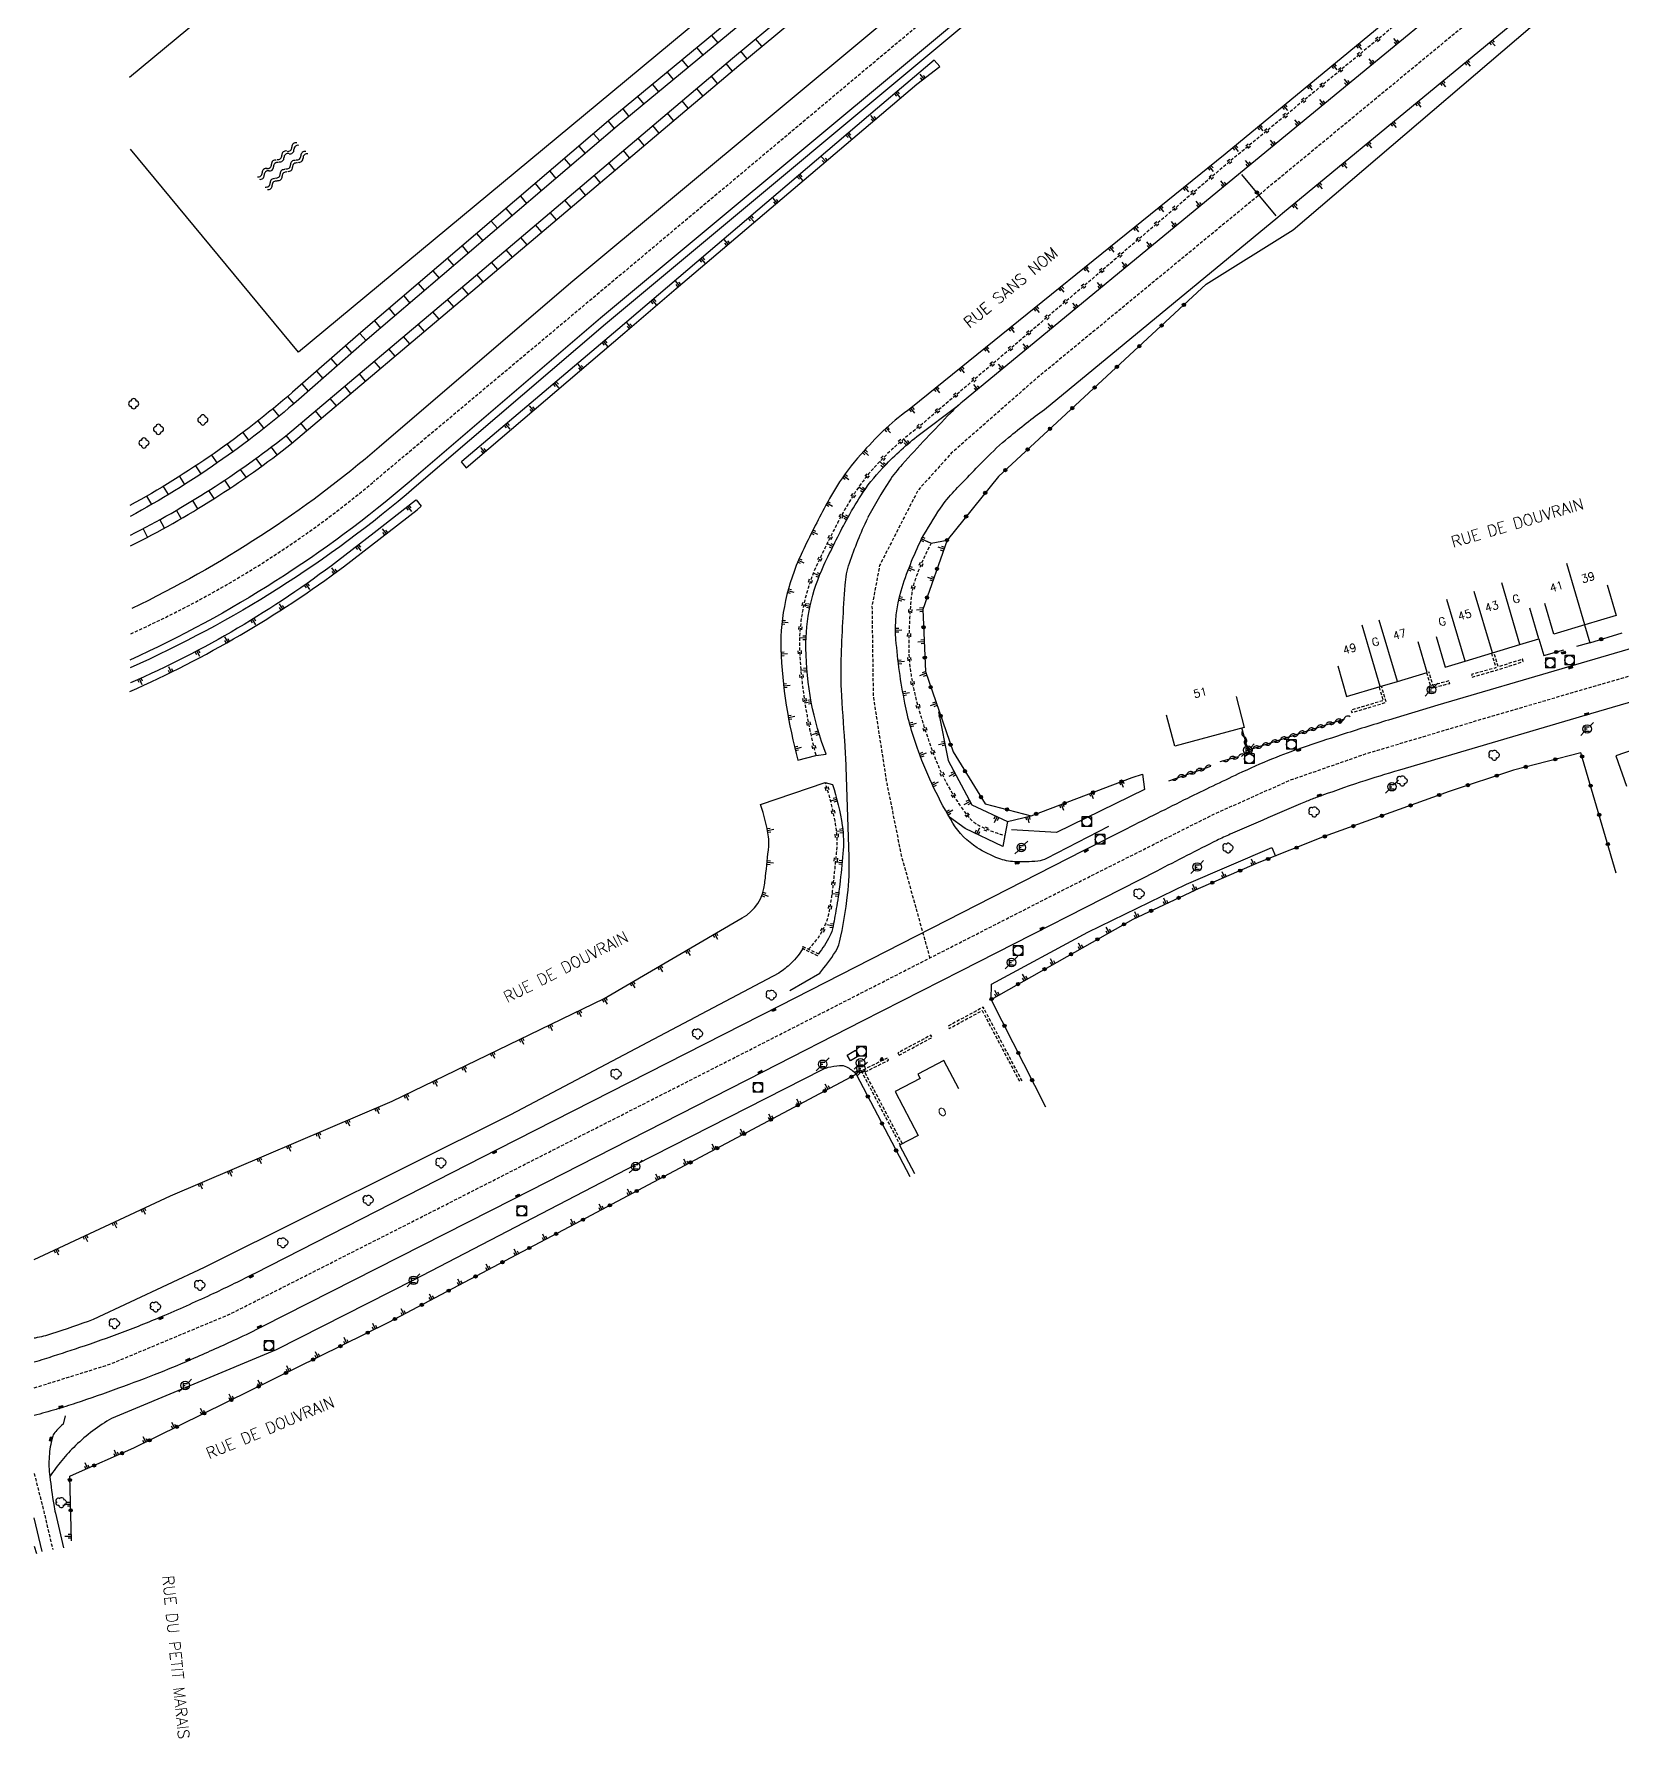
# Model space of a CAD drawing. Header units: millimetres. Extents: x 115000 to 116000, y 129000 to 130000.
# Drawn here: x 115000 to 115248.2, y 129178.9 to 129445 of the extents above; entities that cross this region are included whole.
import ezdxf
from ezdxf.enums import TextEntityAlignment as Align

# ---------------------------------------------------------------- set-up
doc = ezdxf.new("R2010")
doc.units = ezdxf.units.MM
doc.linetypes.add('DASHED', pattern=[0.75, 0.5, -0.25])
doc.layers.get('0').update_dxf_attribs({"linetype": 'CONTINUOUS'})
for name, color, linetype in [('71', 2, 'CONTINUOUS'), ('W0001', 6, 'DASHED'), ('W0008', 7, 'CONTINUOUS'), ('W0100', 7, 'CONTINUOUS'), ('W0112', 1, 'DASHED'), ('W0211', 2, 'CONTINUOUS'), ('W0220', 5, 'DASHED'), ('W0300', 7, 'CONTINUOUS'), ('W0310', 3, 'CONTINUOUS'), ('W0322', 7, 'CONTINUOUS'), ('W0400', 7, 'CONTINUOUS'), ('W0420', 7, 'CONTINUOUS'), ('W0471', 7, 'CONTINUOUS'), ('W0515', 5, 'CONTINUOUS'), ('W0700', 7, 'CONTINUOUS'), ('W0851', 7, 'CONTINUOUS'), ('W0989', 7, 'CONTINUOUS'), ('W0991', 7, 'CONTINUOUS'), ('W1102', 7, 'CONTINUOUS')]:
    doc.layers.add(name, color=color, linetype=linetype)
doc.styles.get("Standard").update_dxf_attribs({"font": 'romans.shx', "width": 0.85})

# ---------------------------------------------------------------- blocks, each defined once
blk = doc.blocks.new('t220o')
at = {"color": 0, "linetype": 'Continuous'}
for p, q in [((-0.25, 0.25), (0.25, 0.25)), ((-0.25, -0.25), (0.25, -0.25))]:
    blk.add_line(p, q, dxfattribs=at)
blk = doc.blocks.new('t310o')
at = {"color": 0, "linetype": 'Continuous'}
for centre, start, end in [((-0.5, 0.38), 216.8699, 323.1304), ((0.5, -0.37), 36.8699, 143.1303)]:
    blk.add_arc(centre, 0.625, start, end, dxfattribs=at)
blk = doc.blocks.new('t322o')
at = {"color": 0, "linetype": 'Continuous'}
for radius in [0.25, 0.15]:
    blk.add_circle((0, 0), radius, dxfattribs=at)
blk = doc.blocks.new('t211o')
at = {"color": 0, "linetype": 'Continuous'}
for p, q in [((-0.29, 0.5), (-0.29, 0)), ((0, 1), (0, 0)), ((0.29, 0.5), (0.29, 0))]:
    blk.add_line(p, q, dxfattribs=at)
blk = doc.blocks.new('T300')
for p, q in [((-0.8, 0.51), (-0.86, 0.34)), ((-0.86, 0.34), (-0.86, 0.17)), ((-0.86, 0.17), (-0.74, 0.06)), ((-0.69, 0.63), (-0.8, 0.51)), ((-0.8, -0.06), (-0.74, 0.06)), ((-0.74, 0.06), (-0.69, 0.11)), ((-0.57, 0.69), (-0.69, 0.63)), ((-0.46, 0.69), (-0.57, 0.69)), ((-0.29, 0.63), (-0.46, 0.69)), ((-0.29, 0.63), (-0.17, 0.74)), ((-0.23, 0.57), (-0.29, 0.63)), ((-0.17, 0.74), (-0.06, 0.8)), ((-0.06, 0.8), (0.06, 0.8)), ((0.06, 0.8), (0.23, 0.74)), ((0.23, 0.74), (0.34, 0.63)), ((0.34, 0.63), (0.4, 0.51)), ((0.46, 0.46), (0.34, 0.46)), ((0.4, 0.51), (0.4, 0.46)), ((0.57, 0.4), (0.46, 0.46)), ((0.57, 0.4), (0.69, 0.29)), ((0.69, 0.29), (0.74, 0.17)), ((0.74, 0.06), (0.69, -0.17)), ((0.74, 0.17), (0.74, 0.06)), ((-0.8, -0.17), (-0.8, -0.06)), ((-0.8, -0.23), (-0.8, -0.17)), ((-0.74, -0.34), (-0.8, -0.23)), ((-0.69, -0.4), (-0.74, -0.34)), ((-0.51, -0.46), (-0.69, -0.4)), ((-0.4, -0.46), (-0.51, -0.46)), ((-0.4, -0.46), (-0.34, -0.46)), ((-0.34, -0.46), (-0.34, -0.4)), ((-0.34, -0.51), (-0.34, -0.46)), ((-0.29, -0.63), (-0.34, -0.51)), ((-0.17, -0.74), (-0.29, -0.63)), ((-0.06, -0.8), (-0.17, -0.74)), ((0.06, -0.8), (-0.06, -0.8)), ((0.17, -0.74), (0.06, -0.8)), ((0.23, -0.69), (0.17, -0.74)), ((0.29, -0.46), (0.23, -0.46)), ((0.29, -0.63), (0.23, -0.69)), ((0.46, -0.4), (0.29, -0.46)), ((0.34, -0.51), (0.29, -0.63)), ((0.34, -0.51), (0.34, -0.46)), ((0.57, -0.34), (0.46, -0.4)), ((0.63, -0.29), (0.57, -0.34)), ((0.69, -0.17), (0.63, -0.29))]:
    blk.add_line(p, q)
blk = doc.blocks.new('T400')
for p, q in [((-0.15, 0.3), (0.15, 0.3)), ((-0.15, -0.25), (-0.15, 0.3)), ((-0.15, 0.15), (0.15, 0.15)), ((-0.15, 0), (0.15, 0)), ((0.15, 0.3), (0.15, -0.25)), ((-0.15, -0.15), (0.15, -0.15)), ((-0.15, -0.25), (-0.15, -0.3)), ((-0.15, -0.3), (0.15, -0.3)), ((0.15, -0.3), (0.15, -0.25))]:
    blk.add_line(p, q)
blk = doc.blocks.new('T471')
for p, q in [((-0.333334, 0.333334), (-0.333334, -0.333334)), ((-0.333334, 0.333334), (0.333334, 0.333334)), ((-0.333334, 0), (0, 0)), ((0.500001, 0.500001), (1.000002, 1.000002)), ((-0.500001, -0.500001), (-1.000002, -1.000002)), ((-0.333334, -0.333334), (0.333334, -0.333334))]:
    blk.add_line(p, q)
blk.add_ellipse((0, 0), major_axis=(0.471405, 0.471405), ratio=1, start_param=5.4977871438, end_param=11.780972451)
blk = doc.blocks.new('T420')
for p, q in [((0.75, 0.75), (-0.75, 0.75)), ((-0.75, 0.75), (-0.75, -0.75)), ((0.75, 0.75), (0.75, -0.75)), ((0.75, -0.75), (-0.75, -0.75))]:
    blk.add_line(p, q)
blk.add_ellipse((0, 0), major_axis=(-0.53, 0.53), ratio=1, start_param=3.926991, end_param=10.210176)
blk = doc.blocks.new('T851')
for p, q in [((-0.25, -0.15), (0, 0.32)), ((0, 0.32), (0.25, -0.15)), ((-0.25, -0.15), (0.25, -0.15))]:
    blk.add_line(p, q)
for major_axis in [(-0.106, 0.106), (-0.0354, 0.0354), (-0.0236, 0.0236)]:
    blk.add_ellipse((0, 0), major_axis=major_axis, ratio=1, start_param=3.926991, end_param=10.210176)
blk = doc.blocks.new('TT04')
at = {"layer": '71', "color": 0}
for p, q in [((-1.5, -1), (-1.5, 1)), ((-1.5, 1), (1.5, 1)), ((1.5, 1), (1.5, -1)), ((1.5, -1), (-1.5, -1))]:
    blk.add_line(p, q, dxfattribs=at)
blk = doc.blocks.new('TP12')
at = {"layer": 'W0515', "color": 0}
for centre, start, end in [((-0.5, 0.625), 216.8699, 323.1301), ((0.5, -0.125), 36.8699, 143.1301), ((0.5, -0.625), 36.8699, 143.1301), ((-0.5, 0.125), 216.8699, 323.1301)]:
    blk.add_arc(centre, 0.625, start, end, dxfattribs=at)
blk = doc.blocks.new('TP13')
at = {"layer": 'W0700', "color": 0}
blk.add_line((0, 0), (0, 1.5), dxfattribs=at)
blk = doc.blocks.new('TP15')
at = {"color": 0}
for p, q in [((-0.29, 0.5), (-0.29, 0)), ((0, 1), (0, 0)), ((0.29, 0.5), (0.29, 0))]:
    blk.add_line(p, q, dxfattribs=at)
blk = doc.blocks.new('TP10')
at = {"layer": 'W0300', "color": 0}
for centre, start, end in [((-0.4, 0), 90, 270), ((0, 0.4), 0, 180), ((0.4, 0), 270, 90), ((0, -0.4), 180, 360)]:
    blk.add_arc(centre, 0.4, start, end, dxfattribs=at)

msp = doc.modelspace()

# ---------------------------------------------------------------- linework, layer by layer
at = {"layer": 'W0001', "flags": 128}
for points in [[(115333.82, 129558.33), (115333.05, 129551.54), (115330.05, 129542.48), (115327.99, 129539.49), (115325.73, 129536.82), (115322.43, 129533.7), (115318.62, 129529.04), (115313.16, 129523.85), (115309.4, 129521.75), (115303.27, 129518.12), (115295.54, 129512.76), (115288.19, 129506.91), (115282.89, 129500.86), (115278.32, 129495.04), (115276.91, 129493.5), (115271.13, 129487.3), (115267.83, 129484.04), (115260.34, 129477.13), (115239, 129459.19), (115203.44, 129429.84), (115174.07, 129405.64), (115156.44, 129391.11), (115143.27, 129379.54), (115138.06, 129373.76), (115132.06, 129362.01), (115130.88, 129355.62), (115131.07, 129341.59), (115133.12, 129328.4), (115135.45, 129316.75), (115139.91, 129300.72)], [(115000, 129233.59), (115011.81, 129237.27), (115030.58, 129245.11), (115058.15, 129259.07), (115086.31, 129273.41), (115110.47, 129285.7), (115139.91, 129300.72), (115161.67, 129311.82), (115184.29, 129323.18), (115196.16, 129328.48), (115208.11, 129332.64), (115226.85, 129338.24), (115247.03, 129344.14), (115270.28, 129350.95), (115286.77, 129355.79), (115322.12, 129366.13), (115353.56, 129374.24), (115359.61, 129375.35), (115365.27, 129376.1), (115371.38, 129376.81), (115380.28, 129377.29), (115403, 129377.2), (115417.57, 129376.83), (115433.29, 129376.36), (115440.57, 129376.16)], [(115000, 129220.23), (115000.25, 129219.22), (115001.48, 129214.34), (115002.9, 129208.32)]]:
    msp.add_lwpolyline(points, dxfattribs=at)
at = {"layer": 'W0001'}
msp.add_lwpolyline([(115202.12, 129500), (115053.01, 129375.07, -0.069673), (115015.07, 129351.37, -6.466445)], format="xyb", dxfattribs=at)
at = {"layer": 'W0008', "flags": 128}
for points in [[(115272.84, 129531.64, -0.137666), (115281.01, 129529.22, -0.103623), (115283.8, 129526.53, -0.075153), (115285.02, 129523.98, -0.077012), (115286.11, 129516.38, -0.115723), (115284.88, 129511.38, -0.023879), (115282.9, 129507.91, -0.011105), (115278.12, 129500.77, -0.034941), (115272.18, 129493.45, -0.028724), (115263.89, 129485.55), (115224.16, 129452.78), (115188.46, 129423.35), (115147.39, 129389.52), (115145.03, 129387.58, 0.028513), (115143.18, 129385.87, 0.006479), (115135.6, 129377.81, 0.041944), (115133.6, 129375.22, 0.020459), (115130.19, 129369.45)], [(115167.85, 129321.24), (115158.16, 129316.24, -0.094599), (115156.78, 129315.84, -0.036963), (115153.15, 129315.75, -0.077827), (115150.69, 129316.26, -0.051385), (115147.3, 129317.95, -0.115232), (115143.53, 129321.79, -0.04925), (115138.14, 129333, -0.03778), (115136.02, 129340.53, -0.029432), (115134.63, 129350.47, -0.092919), (115135.42, 129358.08, -0.037601), (115138.64, 129366.17, -0.024), (115141.58, 129370.96, -0.039372), (115143.73, 129373.64, -0.003167), (115145.78, 129375.78, -0.002334), (115148.58, 129378.65, -0.023872), (115152.22, 129382.01, -0.016603), (115157.82, 129386.4), (115194.27, 129416.41), (115195.01, 129417.02), (115243.01, 129456.67)], [(115118.05, 129295.64), (115122.73, 129298.36, 0.033765), (115125.17, 129301.68, 0.085331), (115125.81, 129303.2, 0.028274), (115127.08, 129310.61, 0.036442), (115127.31, 129316.45), (115126.85, 129330.59, 0.009964), (115126.64, 129334.47, -0.004736), (115126.12, 129342.65, -0.022014), (115126.08, 129347.33, -0.00885), (115126.69, 129358.97, -0.064213), (115127.37, 129362.38, -0.029337), (115130.21, 129369.4)], [(115271.19, 129355.39), (115239.54, 129346.13), (115219.29, 129340.22), (115211.59, 129337.88, 0.003483), (115204.2, 129335.57, 0.004192), (115198.1, 129333.56, 0.015579), (115193.45, 129331.82, 0.013236), (115188.1, 129329.46, 0.003735), (115180.17, 129325.64, 0.003104), (115170.69, 129320.91), (115163.88, 129317.46), (115116.5, 129293.26), (115072.37, 129270.83), (115034.48, 129251.47, -0.009069), (115028.01, 129248.31, -0.007826), (115020.38, 129244.9, -0.010578), (115013.73, 129242.22, -0.010789), (115007.1, 129239.87, -0.002638), (115001.58, 129238.07, -0.005326), (115000, 129237.59)], [(115272.19, 129347.33), (115243.14, 129338.83), (115213.27, 129330.07, 0.008338), (115207.14, 129328.16, 0.007382), (115200.3, 129325.78, 0.013716), (115198.59, 129325.11, 0.001962), (115186.83, 129320.04, 0.012502), (115184.78, 129319.09, 0.003846), (115175.36, 129314.28), (115144.69, 129298.66), (115129.34, 129290.83), (115113.9, 129282.96), (115074.76, 129263.02), (115035.66, 129243.15, -0.008839), (115031.56, 129241.16, -0.005588), (115024.99, 129238.2, -0.008796), (115019.56, 129235.94, -0.007553), (115013.15, 129233.52, -0.005299), (115006.48, 129231.18, -0.011711), (115003.43, 129230.23, -0.000514), (115000, 129229.25)], [(115004.86, 129229.24), (115004.51, 129227.93, 0.045435), (115003.21, 129226.6, 0.103478), (115002.84, 129225.86, 0.050059), (115002.34, 129222.88, 0.048057), (115002.43, 129219.72, 0.005997), (115003.04, 129215.35, 0.019191), (115003.3, 129213.99), (115004.55, 129208.61)]]:
    msp.add_lwpolyline(points, format="xyb", dxfattribs=at)
at = {"layer": 'W0008'}
for points in [[(115207.57, 129500), (115152.29, 129453.84), (115088.49, 129400.65), (115058.58, 129375.04, -0.070692), (115014.94, 129347.25, -0.06537)], [(115209.27, 129500), (115153.06, 129452.92), (115089.26, 129399.73), (115059.36, 129374.13, -0.072675), (115014.99, 129346.03, -0.070692)], [(115196.67, 129500), (115147.69, 129459.37), (115083.85, 129406.14), (115053.91, 129380.5, -0.06537), (115015.23, 129355.3, 4.954605)]]:
    msp.add_lwpolyline(points, format="xyb", dxfattribs=at)
at = {"layer": 'W0008', "flags": 128}
msp.add_lwpolyline([(115001.25, 129208.04), (115000, 129213.28)], dxfattribs=at)
at = {"layer": 'W0100', "flags": 128}
for points in [[(115245.73, 129359.02), (115247.16, 129354.22), (115242.25, 129352.76), (115237.43, 129351.31), (115235.98, 129356.09)], [(115219.02, 129350.95), (115220.44, 129346.15), (115223.54, 129347.1), (115227.8, 129348.39), (115232.09, 129349.7), (115235.08, 129350.59), (115233.66, 129355.38)], [(115203.64, 129346.37), (115205.04, 129341.57), (115210.3, 129343.1), (115212.96, 129343.89), (115217.62, 129345.33), (115216.21, 129350.12)], [(115187.76, 129341.56), (115189.02, 129336.72), (115189.02, 129336.72), (115178.22, 129333.82), (115176.88, 129338.64)], [(115276.34, 129336.75), (115274.77, 129341.5), (115265.02, 129338.28), (115264.98, 129338.27), (115251.31, 129333.77), (115247.1, 129332.29), (115248.76, 129327.57)], [(115144.43, 129280.3), (115142.1, 129284.72), (115138.04, 129282.59), (115138.41, 129281.89), (115134.52, 129279.85), (115138.12, 129273), (115135.2, 129271.47), (115137.52, 129267.04)]]:
    msp.add_lwpolyline(points, dxfattribs=at)
at = {"layer": 'W0112', "flags": 128}
for points in [[(115227.65, 129348.34), (115228.35, 129346.05), (115224.54, 129344.99), (115224.65, 129344.6), (115228.47, 129345.67), (115232.62, 129347.01), (115232.5, 129347.39), (115228.73, 129346.17), (115228.03, 129348.46)], [(115217.52, 129345.3), (115218.23, 129342.86), (115221.16, 129343.6), (115221.06, 129343.99), (115218.51, 129343.34), (115217.9, 129345.41)], [(115210.1, 129343.03), (115210.73, 129340.92), (115205.73, 129339.43), (115205.84, 129339.05), (115211.23, 129340.65), (115210.48, 129343.15)], [(115154.33, 129281.52), (115148.27, 129293.05), (115142.77, 129290.08), (115142.96, 129289.72), (115148.1, 129292.5), (115153.98, 129281.34)], [(115135.63, 129271.7), (115129.75, 129282.9), (115133.48, 129284.75), (115133.31, 129285.11), (115129.2, 129283.08), (115135.28, 129271.51)]]:
    msp.add_lwpolyline(points, dxfattribs=at)
for points in [[(115120.06, 129302.54), (115122.52, 129301.35), (115122.38, 129301.06), (115119.92, 129302.25)], [(115135.11, 129285.54), (115140.29, 129288.32), (115140.1, 129288.67), (115134.92, 129285.9)]]:
    msp.add_lwpolyline(points, close=True, dxfattribs=at)
at = {"layer": 'W0211', "flags": 128}
for points in [[(115183.1, 129405.95), (115196.68, 129414.44), (115244.75, 129455.51), (115265.47, 129471.93), (115289.77, 129492.04), (115305.66, 129501.97), (115328.11, 129522.75, 0.016251), (115329.26, 129523.89, 0.002495), (115335.9, 129530.95, 0.011434), (115338.58, 129533.97, 0.004013), (115345.79, 129542.61, 0.051213), (115347.84, 129545.71, -0.002447), (115361.26, 129569.36)], [(115221.75, 129455.7), (115186.05, 129426.27), (115136.96, 129386.61, 0.056732), (115129.64, 129379.91, 0.046239), (115125.83, 129375.06, 0.02132), (115123.4, 129370.92, 0.012132), (115119.81, 129363.74, 0.113677), (115116.62, 129349, 0.054771), (115119.32, 129331.6), (115122.13, 129332.35), (115123.72, 129332.56, -0.08889), (115120.56, 129349.1, -0.113308), (115123.37, 129362.07, -0.012132), (115126.88, 129369.08, -0.02132), (115129.14, 129372.92, -0.046263), (115132.5, 129377.2, -0.034367), (115137.89, 129382.16), (115144.42, 129387.06)], [(115000, 129253.61), (115021.3, 129263.58), (115055.92, 129278.34), (115089.05, 129294.38), (115110.58, 129306.98, 0.256053), (115114.13, 129312.4, 0.007543), (115114.26, 129313.43, 0.00215), (115114.75, 129318.18, 0.0622), (115114.71, 129319.64, 0.044287), (115113.48, 129324.68), (115123.57, 129328.11), (115124.71, 129327.82, -0.04095), (115126.23, 129321.39, -0.062312), (115126.35, 129317.04, -0.00215), (115125.85, 129312.18, -0.007543), (115125.68, 129310.8, -0.007647), (115125.38, 129308.85, -0.004712), (115124.81, 129305.7, -0.074909), (115124.26, 129304.1, -0.038716), (115122.52, 129301.35)], [(115120.08, 129302.17, -0.025984), (115119.29, 129301.06, -0.030546), (115118.21, 129299.88, -0.022987), (115117.31, 129299.08, -0.022987), (115116.34, 129298.37), (115074.4, 129276.23), (115026.55, 129252.38), (115009.22, 129244.27, -0.012106), (115002.7, 129242.01, -0.031998), (115000.16, 129241.37, -0.000042), (115000, 129241.34)], [(115128.41, 129282.56, 0.089914), (115126.96, 129283.67, 0.144797), (115125.83, 129283.89, 0.031966), (115124.01, 129283.6, 0.061621), (115123.1, 129283.27), (115093.83, 129268.36), (115059.24, 129250.38), (115037.8, 129239.52), (115012.1, 129228.82, 0.030632), (115009.15, 129226.87, 0.030632), (115006.46, 129224.57, 0.027361), (115004.32, 129222.26, 0.027361), (115002.43, 129219.72)]]:
    msp.add_lwpolyline(points, format="xyb", dxfattribs=at)
at = {"layer": 'W0211'}
for points in [[(115140.61, 129440.93), (115131.76, 129433.43), (115091.2, 129398.85), (115066.78, 129378.25), (115066.7, 129378.19)], [(115067.49, 129377.25), (115092.28, 129398.43), (115100.29, 129405.3), (115137.91, 129437.17), (115141.5, 129439.95)], [(115140.61, 129440.93), (115141.5, 129439.95)], [(115066.7, 129378.19), (115067.49, 129377.25)], [(115059.69, 129372.28), (115060.46, 129371.26)]]:
    msp.add_lwpolyline(points, dxfattribs=at)
for points in [[(115014.94, 129342.33, 0.055519), (115048.34, 129361.83), (115059.85, 129370.73), (115060.46, 129371.26)], [(115059.69, 129372.28), (115059.56, 129372.17), (115053.13, 129367.1), (115047.37, 129362.7, -0.060253), (115015.05, 129343.69), (115015.05, 129343.68)]]:
    msp.add_lwpolyline(points, format="xyb", dxfattribs=at)
at = {"layer": 'W0211', "flags": 128}
for points in [[(115138.64, 129366.17), (115140.14, 129365.53), (115142.61, 129365.98)], [(115141.3, 129339.18), (115142.8, 129331.57), (115146.47, 129324.63), (115152.03, 129322.06), (115155.75, 129322.92)], [(115171.55, 129328.92), (115173.16, 129329.44), (115173.44, 129327.03), (115159.72, 129320.33), (115152.7, 129320.72)], [(115152.03, 129322.06), (115151.66, 129319.86), (115151.3, 129318.12), (115145.46, 129320.95), (115142.98, 129322.71)], [(115149.48, 129294.26), (115149.57, 129296.62), (115164.62, 129304.73), (115180.03, 129312.26), (115193.37, 129317.99), (115193.91, 129316.64)], [(115000, 129208.88), (115000.36, 129207.74)]]:
    msp.add_lwpolyline(points, dxfattribs=at)
at = {"layer": 'W0220', "flags": 128}
for points in [[(115272.81, 129529.15, -0.137666), (115279.69, 129527.12, -0.123495), (115282.24, 129524.41, -0.043606), (115282.7, 129523.27, -0.077012), (115283.68, 129516.41, -0.115723), (115282.71, 129512.48, -0.023879), (115280.84, 129509.22, -0.011105), (115276.13, 129502.17, -0.034941), (115270.4, 129495.11, -0.028678), (115262.33, 129487.41), (115222.62, 129454.66), (115186.91, 129425.23), (115138.14, 129383.62, 0.041955), (115131.76, 129377.9, 0.046263), (115128.28, 129373.48, 0.02132), (115125.98, 129369.55, 0.012132), (115122.45, 129362.5, 0.113308), (115119.54, 129349.08, 0.054623), (115122.13, 129332.35)], [(115140.14, 129365.53, 0.038931), (115137.72, 129360.07, 0.063723), (115136.95, 129356.5, 0.019647), (115136.63, 129349.4, 0.03669), (115136.88, 129345.6, 0.032653), (115137.99, 129340.27, 0.021957), (115140.5, 129332.57, 0.037368), (115143.02, 129327.12, 0.042619), (115145.97, 129322.75, 0.105945), (115147.65, 129321.39, 0.053142), (115151.66, 129319.86)], [(115120.96, 129302.11, 0.178305), (115124.4, 129309.02, 0.007647), (115124.69, 129310.94, 0.007543), (115124.86, 129312.29, 0.00215), (115125.36, 129317.13, 0.062312), (115125.25, 129321.24, 0.044319), (115123.57, 129328.11)]]:
    msp.add_lwpolyline(points, format="xyb", dxfattribs=at)
at = {"layer": 'W0310', "flags": 128}
for points in [[(115188.63, 129336.7), (115189.61, 129333.17), (115204.69, 129338.09)], [(115177.26, 129328.41), (115183.81, 129330.7)], [(115185.26, 129331.39), (115188.16, 129332.19)]]:
    msp.add_lwpolyline(points, dxfattribs=at)
at = {"layer": 'W0322', "flags": 128}
for points in [[(115194.05, 129416.62), (115188.67, 129423.1)], [(115183.1, 129405.95), (115150.64, 129375.93), (115142.61, 129365.98), (115138.83, 129355.16), (115139.22, 129345.48), (115143.55, 129332.91), (115148.55, 129324.82), (115155.75, 129322.92), (115171.55, 129328.92)], [(115242.22, 129352.75), (115243.05, 129349.96), (115248.08, 129351.49)], [(115235.08, 129350.59), (115235.87, 129347.94), (115238.97, 129348.84)], [(115243.05, 129349.96), (115240.97, 129349.37)], [(115247.17, 129313.96), (115241.65, 129332.77), (115231.11, 129330.07), (115221.05, 129326.74), (115201.55, 129319.67), (115191.08, 129315.52), (115181.35, 129311.31)], [(115158.06, 129277.42), (115149.48, 129294.26), (115171.67, 129306.77), (115181.35, 129311.32)], [(115005.82, 129209.7), (115005.56, 129219.79), (115006.16, 129220.05), (115015.57, 129224.2), (115055.41, 129243.84), (115085.45, 129259.71), (115128.41, 129282.56), (115136.8, 129266.57)]]:
    msp.add_lwpolyline(points, dxfattribs=at)
at = {"layer": 'W0515'}
for points in [[(115014.91, 129438.26), (115089.31, 129500)], [(115167.39, 129500), (115134.71, 129472.85), (115087.94, 129433.99), (115041.27, 129395.35), (115015.03, 129427.02)]]:
    msp.add_lwpolyline(points, dxfattribs=at)
at = {"layer": 'W0700'}
for points in [[(115172.48, 129500), (115128.79, 129463.78), (115090.09, 129431.78), (115051.05, 129398.43), (115040.33, 129389.07, -0.054463), (115014.94, 129371.38, -3.569108)], [(115174.84, 129500), (115129.74, 129462.63), (115091.05, 129430.63), (115052.03, 129397.29), (115041.32, 129387.94, -0.055145), (115014.98, 129369.67, -0.054463)], [(115015.03, 129366.74, 0.049396), (115039.27, 129382.24), (115068.25, 129406.67), (115109.09, 129441.27), (115150.51, 129475.64), (115179.68, 129500)], [(115015.06, 129365.07, 0.050492), (115040.22, 129381.07), (115069.21, 129405.53), (115110.06, 129440.12), (115151.47, 129474.49), (115182.03, 129500)]]:
    msp.add_lwpolyline(points, format="xyb", dxfattribs=at)
at = {"layer": 'W1102', "flags": 128}
for points in [[(115242.25, 129352.76), (115239.42, 129362.35)], [(115227.8, 129348.39), (115224.97, 129357.98)], [(115232.09, 129349.7), (115229.26, 129359.29)], [(115223.54, 129347.1), (115220.7, 129356.69)], [(115210.3, 129343.1), (115207.47, 129352.68)], [(115212.96, 129343.89), (115210.12, 129353.48)]]:
    msp.add_lwpolyline(points, dxfattribs=at)

# ---------------------------------------------------------------- block references
at = {"layer": 'W0100', "xscale": 0.5, "yscale": 0.5, "zscale": 0.5, "rotation": 31.05396833985429}
msp.add_blockref('TT04', (115127.92, 129285.5), dxfattribs=at)
at = {"layer": 'W0211'}
for name, p, rotation in [('t211o', (115206.79, 129443.37), 219.4975914153651), ('t211o', (115212.99, 129443.57), 39.49759141550707), ('t211o', (115227.59, 129443.93), 219.5586907875125), ('t211o', (115202.93, 129440.19), 219.4975914153704), ('t211o', (115209.13, 129440.39), 39.49759141550177), ('t211o', (115223.74, 129440.75), 219.5586907873495), ('TP15', (115138.96, 129437.98), 37.83912837899496), ('t211o', (115199.07, 129437.01), 219.4975914153651), ('t211o', (115205.27, 129437.21), 39.49759141550177), ('t211o', (115219.88, 129437.56), 219.5586907876205), ('TP15', (115134.66, 129435.89), 220.2842621825485), ('t211o', (115195.22, 129433.83), 219.4975914153768), ('t211o', (115201.41, 129434.03), 39.49759141550177), ('t211o', (115216.03, 129434.38), 219.5586907877124), ('TP15', (115131.29, 129431.56), 40.26807022640348), ('t211o', (115197.55, 129430.85), 39.49759141550064), ('t211o', (115212.17, 129431.2), 219.5586907875166), ('TP15', (115127.04, 129429.41), 220.442795382154), ('t211o', (115191.36, 129430.65), 219.4975914153651), ('t211o', (115193.7, 129427.67), 39.49759141550064), ('TP15', (115123.66, 129425.09), 40.26807022640348), ('t211o', (115187.5, 129427.47), 219.4975914153768), ('t211o', (115208.32, 129428.01), 219.5586907876062), ('t211o', (115183.62, 129424.31), 218.9341391158428), ('t211o', (115189.84, 129424.49), 39.49759141550177), ('t211o', (115204.46, 129424.83), 219.558690787425), ('TP15', (115119.43, 129422.92), 220.442795382154), ('t211o', (115179.73, 129421.17), 218.9341391158375), ('t211o', (115185.98, 129421.31), 39.47875829178466), ('t211o', (115200.61, 129421.64), 219.5586907875119), ('TP15', (115116.03, 129418.63), 40.26807022640348), ('t211o', (115175.85, 129418.03), 218.934139115831), ('t211o', (115182.12, 129418.13), 39.47875829178997), ('t211o', (115196.75, 129418.46), 219.558690787557), ('TP15', (115111.82, 129416.43), 220.442795382154), ('t211o', (115178.26, 129414.95), 39.47875829178466), ('TP15', (115108.4, 129412.17), 40.26807022640348), ('t211o', (115171.96, 129414.89), 218.934139115831), ('t211o', (115174.4, 129411.77), 39.47875829178466), ('TP15', (115104.21, 129409.95), 220.442795382154), ('t211o', (115168.07, 129411.75), 218.9341391158428), ('t211o', (115164.18, 129408.61), 218.9341391158428), ('t211o', (115170.54, 129408.6), 39.47875829178997), ('TP15', (115100.77, 129405.7), 40.26807022640348), ('t211o', (115160.29, 129405.46), 218.9341391158428), ('t211o', (115166.69, 129405.42), 39.47875829178466), ('TP15', (115096.6, 129403.46), 220.442795382154), ('t211o', (115156.4, 129402.32), 218.9341391158428), ('t211o', (115162.83, 129402.24), 39.47875829178466), ('TP15', (115093.18, 129399.19), 40.63113510420202), ('t211o', (115152.51, 129399.18), 218.9341391158428), ('t211o', (115158.97, 129399.06), 39.47875829178997), ('TP15', (115088.98, 129396.98), 220.1507510845725), ('t211o', (115155.11, 129395.88), 39.4787582917911), ('t211o', (115148.62, 129396.04), 218.934139115831), ('TP15', (115085.57, 129392.7), 40.493731920903), ('t211o', (115144.73, 129392.9), 218.9341391158428), ('t211o', (115151.25, 129392.7), 39.47875829178466), ('TP15', (115081.34, 129390.54), 220.1507510845725), ('t211o', (115140.84, 129389.75), 218.9341391158375), ('t211o', (115147.39, 129389.52), 39.47875829178353), ('TP15', (115077.97, 129386.21), 40.493731920903), ('t211o', (115136.96, 129386.61), 218.934139115844), ('TP15', (115073.7, 129384.09), 220.1507510845725), ('t211o', (115133.09, 129383.45), 222.5427462928898), ('t211o', (115136.47, 129380.99), 40.65144986715043), ('TP15', (115070.36, 129379.71), 40.493731920903), ('t211o', (115129.6, 129379.87), 226.6535148641554), ('t211o', (115132.84, 129377.56), 46.02512685596649), ('t211o', (115126.46, 129375.99), 235.2278200418539), ('t211o', (115129.66, 129373.71), 55.31592438168526), ('TP15', (115058.37, 129371.23), 218.2542019350596), ('t211o', (115123.84, 129371.73), 241.0987104145318), ('t211o', (115127.07, 129369.43), 61.58960401004035), ('TP15', (115054.97, 129366.96), 37.72234241498742), ('t211o', (115121.54, 129367.29), 243.4477610977958), ('TP15', (115050.49, 129365.08), 217.3696693997997), ('t211o', (115124.78, 129364.99), 63.66403181658121), ('t211o', (115138.64, 129366.17), 243.9991862524005), ('t211o', (115142.12, 129364.6), 70.76460004053638), ('t211o', (115119.38, 129362.78), 246.6046071212086), ('TP15', (115047.03, 129360.87), 36.09673594508599), ('t211o', (115122.67, 129360.46), 68.20150122672054), ('t211o', (115136.65, 129361.59), 248.9374342053285), ('t211o', (115140.48, 129359.88), 70.76460004053912), ('TP15', (115042.47, 129359.11), 215.1387659598528), ('t211o', (115117.74, 129358.06), 255.1322958974279), ('t211o', (115135.1, 129356.84), 256.9301729492826), ('TP15', (115038.79, 129355.21), 32.81652507343495), ('t211o', (115121.22, 129355.68), 77.86053896432054), ('t211o', (115138.83, 129355.16), 92.29766941197568), ('TP15', (115034.11, 129353.62), 211.4698491270604), ('t211o', (115116.82, 129353.15), 263.6599846736824), ('t211o', (115134.56, 129351.89), 270.7178155299268), ('TP15', (115025.42, 129348.67), 207.8009322942681), ('TP15', (115030.23, 129350.03), 29.53631420178397), ('t211o', (115120.58, 129350.73), 87.51957670203268), ('t211o', (115139.03, 129350.16), 92.29766941195066), ('TP15', (115021.4, 129345.36), 26.25610333013295), ('t211o', (115116.66, 129348.16), 273.1326706025059), ('t211o', (115134.99, 129346.91), 277.0415633323485), ('TP15', (115016.44, 129344.3), 204.1320154614757), ('t211o', (115117.09, 129343.18), 276.6849475087936), ('t211o', (115120.71, 129345.73), 94.71639891356047), ('t211o', (115139.32, 129345.18), 108.9960916920737), ('t211o', (115121.38, 129340.78), 100.7193929795573), ('t211o', (115135.75, 129341.97), 280.3999101127748), ('t211o', (115117.83, 129338.24), 280.2372244150807), ('t211o', (115140.95, 129340.46), 108.9960916920737), ('t211o', (115122.57, 129335.93), 106.7223870455515), ('t211o', (115136.84, 129337.09), 285.2934622995496), ('t211o', (115118.87, 129333.35), 283.7895013213822), ('t211o', (115138.39, 129332.34), 290.6784232922761), ('t211o', (115142.27, 129334.27), 101.1269943598147), ('t211o', (115140.34, 129327.73), 295.2023791879708), ('t211o', (115143.85, 129329.59), 117.8852131884011), ('t211o', (115169.83, 129328.27), 200.8108822562253), ('t211o', (115125.38, 129325.53), 104.6340487878624), ('t211o', (115146.19, 129325.17), 117.8852131884124), ('t211o', (115165.15, 129326.49), 200.8108822562331), ('t211o', (115142.64, 129323.3), 299.7263350836703), ('t211o', (115150.46, 129322.79), 155.2091719978863), ('t211o', (115155.22, 129322.79), 192.8815041526264), ('t211o', (115160.48, 129324.71), 200.8108822562253), ('t211o', (115114.55, 129320.59), 280.5528415898004), ('t211o', (115126.33, 129320.63), 96.1339690474356), ('t211o', (115147.22, 129320.1), 334.1348635482758), ('t211o', (115114.49, 129315.62), 264.0989717965539), ('t211o', (115126.21, 129315.64), 84.22319098245448), ('t211o', (115185.94, 129313.3), 23.35063598668134), ('t211o', (115190.53, 129315.28), 23.35063598668463), ('t211o', (115181.35, 129311.31), 23.35063598668463), ('t211o', (115113.77, 129310.68), 250.5437727256378), ('t211o', (115125.66, 129310.67), 82.02759339652309), ('t211o', (115176.83, 129309.2), 25.16458523065118), ('t211o', (115124.82, 129305.75), 79.32667384685799), ('t211o', (115172.3, 129307.07), 25.16458523065874), ('t211o', (115106.32, 129304.48), 210.3307264971195), ('t211o', (115167.92, 129304.66), 29.41275783809204), ('t211o', (115102, 129301.96), 210.3307264971153), ('t211o', (115163.57, 129302.21), 29.4127578381034), ('t211o', (115097.69, 129299.43), 210.3307264971195), ('t211o', (115154.86, 129297.3), 29.41275783809614), ('t211o', (115159.21, 129299.75), 29.41275783809614), ('t211o', (115093.37, 129296.91), 210.3307264971267), ('t211o', (115150.5, 129294.84), 29.41275783808888), ('t211o', (115089.05, 129294.38), 210.3307264971224), ('t211o', (115080.55, 129290.27), 205.8323937157523), ('t211o', (115085.05, 129292.44), 205.8323937157487), ('t211o', (115076.05, 129288.09), 205.8323937157411), ('t211o', (115071.55, 129285.91), 205.8323937157487), ('t211o', (115067.05, 129283.73), 205.8323937157411), ('t211o', (115128.41, 129282.56), 315.4076895597353), ('t211o', (115062.55, 129281.55), 205.8323937157487), ('t211o', (115123.99, 129280.21), 28.0065511221431), ('t211o', (115053.5, 129277.31), 203.0908503697319), ('t211o', (115058.05, 129279.37), 205.8323937157411), ('t211o', (115119.58, 129277.86), 28.00655112215437), ('t211o', (115048.9, 129275.35), 203.0908503697242), ('t211o', (115115.17, 129275.51), 28.00655112214702), ('t211o', (115044.3, 129273.39), 203.0908503697242), ('t211o', (115106.34, 129270.82), 28.00655112214702), ('t211o', (115110.75, 129273.16), 28.00655112214702), ('t211o', (115035.1, 129269.47), 203.0908503697319), ('t211o', (115039.7, 129271.43), 203.0908503697319), ('t211o', (115101.92, 129268.47), 28.0065511221431), ('t211o', (115030.5, 129267.5), 203.0908503697319), ('t211o', (115097.51, 129266.12), 28.0065511221431), ('t211o', (115025.9, 129265.54), 203.0908503697319), ('t211o', (115093.1, 129263.77), 28.00655112215046), ('t211o', (115016.98, 129261.56), 205.0829196940232), ('t211o', (115088.68, 129261.43), 28.0065511221431), ('t211o', (115012.46, 129259.44), 205.0829196940157), ('t211o', (115084.27, 129259.08), 27.85423511298461), ('t211o', (115007.93, 129257.32), 205.0829196940157), ('t211o', (115079.85, 129256.75), 27.85423511298809), ('t211o', (115003.4, 129255.2), 205.0829196940232), ('t211o', (115071, 129252.07), 27.85423511299198), ('t211o', (115075.42, 129254.41), 27.85423511299198), ('t211o', (115066.58, 129249.74), 27.85423511298809), ('t211o', (115062.16, 129247.4), 27.85423511299198), ('t211o', (115057.74, 129245.07), 27.85423511298809), ('t211o', (115053.29, 129242.79), 26.2418130977579), ('t211o', (115048.81, 129240.58), 26.2418130977579), ('t211o', (115039.84, 129236.16), 26.2418130977579), ('t211o', (115044.32, 129238.37), 26.2418130977579), ('t211o', (115035.36, 129233.95), 26.24181309776159), ('t211o', (115030.87, 129231.74), 26.2418130977579), ('t211o', (115026.39, 129229.53), 26.24181309776538), ('t211o', (115021.9, 129227.32), 26.2418130977579), ('t211o', (115012.88, 129223.01), 23.77529093565783), ('t211o', (115017.42, 129225.1), 26.2418130977579), ('t211o', (115008.31, 129220.99), 23.77529093565447), ('t211o', (115005.67, 129215.44), 91.45003044778657), ('t211o', (115005.8, 129210.44), 91.45003044779489)]:
    msp.add_blockref(name, p, dxfattribs=dict(at, rotation=rotation))
at = {"layer": 'W0220'}
for p, rotation in [((115207.01, 129441.79), 219.4975914152685), ((115209.9, 129444.18), 219.4975914152685), ((115204.11, 129439.41), 219.4975914152685), ((115201.22, 129437.02), 219.4975914152685), ((115198.32, 129434.64), 219.4975914152685), ((115195.43, 129432.25), 219.4975914152685), ((115192.54, 129429.87), 219.4975914152685), ((115189.64, 129427.48), 219.4975914152685), ((115186.75, 129425.09), 220.4666553779795), ((115183.9, 129422.66), 220.4666553779795), ((115178.19, 129417.79), 220.4666553779795), ((115181.05, 129420.23), 220.4666553779795), ((115175.34, 129415.36), 220.4666553779795), ((115172.49, 129412.92), 220.4666553779795), ((115169.63, 129410.49), 220.4666553779795), ((115166.78, 129408.06), 220.4666553779795), ((115163.93, 129405.62), 220.4666553779795), ((115161.08, 129403.19), 220.4666553779795), ((115158.22, 129400.76), 220.4666553779795), ((115155.37, 129398.32), 220.4666553779795), ((115152.52, 129395.89), 220.4666553779795), ((115146.81, 129391.02), 220.4666553779795), ((115149.66, 129393.45), 220.4666553779795), ((115143.96, 129388.59), 220.4666553779795), ((115141.11, 129386.15), 220.4666553779795), ((115138.25, 129383.72), 220.4666553779795), ((115135.34, 129381.35), 221.1035768137831), ((115132.61, 129378.79), 225.3039265921578), ((115130.1, 129376), 231.2975886009209), ((115127.94, 129372.94), 237.8321002926106), ((115126.06, 129369.7), 241.8584831916704), ((115124.33, 129366.37), 243.2988947944864), ((115122.69, 129363), 244.6205761728078), ((115138.52, 129362.15), 247.2313558031098), ((115121.24, 129359.54), 250.78621561662), ((115137.29, 129358.61), 256.6273496715287), ((115120.23, 129355.93), 257.7906213806762), ((115136.83, 129354.89), 266.155631341619), ((115119.66, 129352.23), 264.7950271447324), ((115136.65, 129351.15), 268.5299133571778), ((115119.57, 129348.48), 273.0149059679602), ((115136.69, 129347.4), 274.0474325883764), ((115119.85, 129344.74), 275.7793190404643), ((115137.2, 129343.68), 280.7025619558951), ((115120.32, 129341.02), 278.5437321129684), ((115138.06, 129340.04), 285.6720574582368), ((115120.97, 129337.33), 281.3081451854724), ((115139.14, 129336.45), 288.0033997153362), ((115121.79, 129333.67), 284.0725582579764), ((115140.37, 129332.9), 290.3347419724356), ((115141.82, 129329.45), 295.3898077612749), ((115123.88, 129327.16), 107.3708707685599), ((115143.59, 129326.14), 301.2117336338056), ((115124.83, 129323.53), 101.9999794727153), ((115145.72, 129323.06), 308.149917609061), ((115125.4, 129319.83), 93.70973970238549), ((115148.71, 129320.89), 336.3875217903108), ((115125.25, 129316.08), 84.25790193533332), ((115124.86, 129312.36), 83.87849651789114), ((115124.35, 129308.64), 81.80082121451326), ((115123.21, 129305.09), 62.55598928421389)]:
    msp.add_blockref('t220o', p, dxfattribs=dict(at, rotation=rotation))
at = {"layer": 'W0300'}
for name, p in [('TP10', (115015.54, 129387.29)), ('TP10', (115019.41, 129383.29)), ('TP10', (115026.34, 129384.76)), ('TP10', (115017.14, 129381.16)), ('T300', (115228.12, 129332.37)), ('T300', (115213.74, 129328.36)), ('T300', (115200, 129323.53)), ('T300', (115186.53, 129317.88)), ('T300', (115172.65, 129310.74)), ('T300', (115115.19, 129294.91)), ('T300', (115103.67, 129288.86)), ('T300', (115090.94, 129282.58)), ('T300', (115063.59, 129268.72)), ('T300', (115052.22, 129262.88)), ('T300', (115038.87, 129256.24)), ('T300', (115025.91, 129249.59)), ('T300', (115018.99, 129246.21)), ('T300', (115012.56, 129243.62)), ('T300', (115004.25, 129215.65))]:
    msp.add_blockref(name, p, dxfattribs=at)
at = {"layer": 'W0310'}
for p, rotation in [((115203.24, 129337.62), 18.0827023343878), ((115204.66, 129338.08), 18.0827023343878), ((115189.03, 129335.25), 285.4668320593754), ((115196.11, 129335.29), 18.0827023343878), ((115197.53, 129335.75), 18.0827023343878), ((115198.96, 129336.22), 18.0827023343878), ((115200.39, 129336.69), 18.0827023343878), ((115201.81, 129337.15), 18.0827023343878), ((115189.43, 129333.81), 285.4668320593754), ((115190.4, 129333.43), 18.0827023343878), ((115191.83, 129333.89), 18.0827023343878), ((115193.26, 129334.36), 18.0827023343878), ((115194.68, 129334.82), 18.0827023343878), ((115181.51, 129329.89), 19.21845211211931), ((115182.92, 129330.39), 19.21845211211931), ((115186.7, 129331.79), 15.31497304324873), ((115188.15, 129332.18), 15.31497304324873), ((115178.67, 129328.91), 19.21845211211931), ((115180.09, 129329.4), 19.21845211211931)]:
    msp.add_blockref('t310o', p, dxfattribs=dict(at, rotation=rotation))
at = {"layer": 'W0322'}
for p, rotation in [((115191.02, 129420.27), 129.7442341570944), ((115179.61, 129402.72), 222.7640881404829), ((115176.13, 129399.5), 222.7640881404829), ((115172.64, 129396.27), 222.7640881404829), ((115169.15, 129393.05), 222.7640881404829), ((115165.67, 129389.82), 222.7640881404829), ((115162.18, 129386.6), 222.7640881404829), ((115158.69, 129383.37), 222.7640881404829), ((115155.2, 129380.15), 222.7640881404829), ((115151.72, 129376.92), 222.7640881404829), ((115148.58, 129373.37), 231.0554658947416), ((115145.59, 129369.68), 231.0554658947416), ((115142.61, 129365.98), 250.7646000405604), ((115141.04, 129361.5), 250.7646000405604), ((115139.48, 129357.01), 250.7646000405604), ((115138.94, 129352.38), 272.2976694119576), ((115237.78, 129348.5), 16.08406909431938), ((115244.81, 129350.5), 16.95994912468126), ((115139.13, 129347.63), 272.2976694119576), ((115140.06, 129343.02), 288.9960916920818), ((115141.61, 129338.53), 288.9960916920818), ((115204.01, 129337.6), 45.40768955973534), ((115143.16, 129334.04), 288.9960916920818), ((115145.42, 129329.89), 301.7846233544756), ((115233.03, 129330.56), 194.3657568714084), ((115237.64, 129331.74), 194.3657568714084), ((115241.82, 129332.19), 106.3534000875928), ((115169.86, 129328.28), 20.8108822562351), ((115223.98, 129327.71), 198.317543558749), ((115228.49, 129329.2), 198.317543558749), ((115243.16, 129327.64), 106.3534000875928), ((115147.92, 129325.85), 301.7846233544756), ((115160.98, 129324.9), 20.8108822562351), ((115165.42, 129326.59), 20.8108822562351), ((115215.02, 129324.55), 199.9233521912673), ((115219.48, 129326.17), 199.9233521912673), ((115151.98, 129323.92), 345.1631343622111), ((115156.54, 129323.22), 20.8108822562351), ((115210.55, 129322.93), 199.9233521912673), ((115244.5, 129323.08), 106.3534000875928), ((115201.62, 129319.7), 199.9233521912673), ((115206.09, 129321.32), 199.9233521912673), ((115197.2, 129317.95), 201.6526804713837), ((115245.84, 129318.52), 106.3534000875928), ((115188.41, 129314.36), 203.3506359866557), ((115192.79, 129316.19), 201.6526804713837), ((115184.05, 129312.48), 203.3506359866557), ((115178.79, 129310.12), 25.16458523065323), ((115170.25, 129305.97), 29.41275783808661), ((115174.49, 129308.1), 25.16458523065323), ((115166.11, 129303.64), 29.41275783808661), ((115161.98, 129301.31), 29.41275783808661), ((115157.84, 129298.97), 29.41275783808661), ((115153.7, 129296.64), 29.41275783808661), ((115149.56, 129294.31), 29.41275783808661), ((115151.59, 129290.11), 116.9905247647034), ((115153.75, 129285.88), 116.9905247647034), ((115127.68, 129282.17), 28.0065511221644), ((115123.49, 129279.94), 28.0065511221644), ((115155.9, 129281.65), 116.9905247647034), ((115119.29, 129277.71), 28.0065511221644), ((115130.23, 129279.08), 297.7181384168717), ((115115.1, 129275.48), 28.0065511221644), ((115132.44, 129274.87), 297.7181384168717), ((115110.91, 129273.25), 28.0065511221644), ((115102.52, 129268.79), 28.0065511221644), ((115106.71, 129271.02), 28.0065511221644), ((115134.65, 129270.67), 297.7181384168717), ((115098.33, 129266.56), 28.0065511221644), ((115094.13, 129264.33), 28.0065511221644), ((115089.94, 129262.09), 28.0065511221644), ((115085.74, 129259.86), 28.0065511221644), ((115077.35, 129255.42), 27.8542351129632), ((115081.54, 129257.64), 27.8542351129632), ((115073.15, 129253.21), 27.8542351129632), ((115068.95, 129250.99), 27.8542351129632), ((115064.75, 129248.77), 27.8542351129632), ((115060.55, 129246.55), 27.8542351129632), ((115052.1, 129242.2), 26.24181309777503), ((115056.35, 129244.33), 27.8542351129632), ((115047.84, 129240.1), 26.24181309777503), ((115043.58, 129238), 26.24181309777503), ((115039.32, 129235.9), 26.24181309777503), ((115030.8, 129231.7), 26.24181309777503), ((115035.06, 129233.8), 26.24181309777503), ((115026.54, 129229.6), 26.24181309777503), ((115022.28, 129227.5), 26.24181309777503), ((115013.72, 129223.38), 23.77529093563946), ((115018.02, 129225.4), 26.24181309777503), ((115009.37, 129221.46), 23.77529093563946), ((115005.58, 129219.2), 91.45003044771106), ((115005.7, 129214.45), 91.45003044771106)]:
    msp.add_blockref('t322o', p, dxfattribs=dict(at, rotation=rotation))
at = {"layer": 'W0400'}
for p, rotation in [((115238.94, 129348.4), 104.8737221626874), ((115240.01, 129346.11), 286.2741710040418), ((115242.57, 129338.82), 106.3534000871513), ((115197.56, 129333.21), 109.1554389787222), ((115200.77, 129326.11), 289.8262930023334), ((115164.32, 129317.51), 296.9659550759152), ((115153.55, 129315.58), 268.1135292401818), ((115157.46, 129305.33), 296.9905247646629), ((115115.55, 129292.61), 116.7140993942547), ((115113.46, 129282.9), 116.9967838917239), ((115071.91, 129270.42), 117.0597528290634), ((115075.52, 129263.57), 296.9967838918843), ((115033.9, 129251.01), 116.8492319352379), ((115019.8, 129244.49), 112.9511919664333), ((115035.21, 129243.1), 116.7363613792611), ((115024.04, 129237.95), 113.2837175984064), ((115004.16, 129230.6), 286.6495081354216), ((115002.61, 129225.58), 166.0134819566441)]:
    msp.add_blockref('T400', p, dxfattribs=dict(at, rotation=rotation))
at = {"layer": 'W0420'}
for p in [(115236.83, 129346.81), (115239.85, 129347.23), (115196.39, 129334.06), (115189.84, 129331.83), (115164.44, 129322.02), (115166.52, 129319.25), (115153.7, 129301.87), (115129.21, 129286.15), (115113.05, 129280.49), (115076.14, 129261.2), (115036.65, 129240.19)]:
    msp.add_blockref('T420', p, dxfattribs=at)
at = {"layer": 'W0471'}
for p in [(115218.28, 129342.62), (115242.6, 129336.49), (115189.61, 129333.17), (115212.12, 129327.47), (115154.21, 129317.98), (115181.7, 129314.93), (115152.67, 129300.01), (115123.18, 129284.12), (115129.09, 129284.34), (115129.16, 129283.44), (115093.96, 129268.15), (115059.24, 129250.38), (115023.59, 129233.94)]:
    msp.add_blockref('T471', p, dxfattribs=at)
at = {"layer": 'W0515', "rotation": 40.69879567540287}
for p in [(115038.86, 129425.9), (115040.42, 129427.17), (115041.83, 129425.83), (115035.78, 129423.18), (115037.23, 129424.49), (115038.58, 129423), (115040.2, 129424.42), (115037.02, 129421.59)]:
    msp.add_blockref('TP12', p, dxfattribs=at)
at = {"layer": 'W0700'}
for p, rotation in [((115105.83, 129444.8), 219.5880363986317), ((115103.51, 129442.88), 219.5880363986317), ((115111.35, 129441.19), 39.69235579882508), ((115113.66, 129443.1), 39.69235579882508), ((115101.2, 129440.97), 219.5880363986317), ((115109.05, 129439.26), 40.26368026704775), ((115096.58, 129437.15), 219.5880363986317), ((115098.89, 129439.06), 219.5880363986317), ((115106.76, 129437.32), 40.26368026704775), ((115094.27, 129435.24), 219.5880363986317), ((115102.18, 129433.45), 40.26368026704775), ((115104.47, 129435.38), 40.26368026704775), ((115089.65, 129431.41), 220.5101762324577), ((115091.95, 129433.32), 219.5880363986317), ((115099.89, 129431.51), 40.26368026704775), ((115087.37, 129429.46), 220.5101762324577), ((115095.31, 129427.63), 40.26368026704775), ((115097.6, 129429.57), 40.26368026704775), ((115085.09, 129427.51), 220.5101762324577), ((115093.02, 129425.69), 40.26368026704775), ((115080.53, 129423.61), 220.5101762324577), ((115082.81, 129425.56), 220.5101762324577), ((115090.73, 129423.75), 40.26368026704775), ((115078.24, 129421.66), 220.5101762324577), ((115086.15, 129419.87), 40.26368026704775), ((115088.44, 129421.81), 40.26368026704775), ((115075.96, 129419.71), 220.5101762324577), ((115083.87, 129417.93), 40.26368026704775), ((115071.4, 129415.82), 220.5101762324577), ((115073.68, 129417.76), 220.5101762324577), ((115081.58, 129416), 40.26368026704775), ((115069.12, 129413.87), 220.5101762324577), ((115077, 129412.12), 40.26368026704775), ((115079.29, 129414.06), 40.26368026704775), ((115066.84, 129411.92), 220.5101762324577), ((115074.71, 129410.18), 40.26368026704775), ((115062.28, 129408.02), 220.5101762324577), ((115064.56, 129409.97), 220.5101762324577), ((115070.13, 129406.3), 40.26368026704775), ((115072.42, 129408.24), 40.26368026704775), ((115060, 129406.07), 220.5101762324577), ((115067.84, 129404.36), 40.13989324217009), ((115055.44, 129402.17), 220.5101762324577), ((115057.72, 129404.12), 220.5101762324577), ((115065.54, 129402.43), 40.13989324217009), ((115053.15, 129400.23), 220.5101762324577), ((115060.96, 129398.56), 40.13989324217009), ((115063.25, 129400.5), 40.13989324217009), ((115050.88, 129398.27), 221.1065665448536), ((115058.66, 129396.63), 40.13989324217009), ((115046.35, 129394.33), 221.1065665448536), ((115048.61, 129396.3), 221.1065665448536), ((115056.37, 129394.7), 40.13989324217009), ((115044.09, 129392.36), 221.1065665448536), ((115051.78, 129390.83), 40.13989324217009), ((115054.08, 129392.76), 40.13989324217009), ((115041.83, 129390.39), 221.1065665448536), ((115049.49, 129388.89), 40.13989324217009), ((115037.28, 129386.48), 219.49613555675), ((115039.57, 129388.42), 220.7027067022681), ((115044.9, 129385.03), 40.13989324217009), ((115047.2, 129386.96), 40.13989324217009), ((115034.94, 129384.6), 218.2895644112319), ((115042.61, 129383.09), 40.13989324217009), ((115030.15, 129380.98), 215.8764221201957), ((115032.57, 129382.77), 217.0829932657138), ((115040.32, 129381.16), 40.13989324217009), ((115027.71, 129379.25), 214.6698509746776), ((115035.54, 129377.53), 35.96361260882944), ((115037.95, 129379.32), 37.1249032357475), ((115022.7, 129375.94), 212.2567086836413), ((115025.22, 129377.57), 213.4632798291595), ((115033.09, 129375.8), 34.80232198191143), ((115017.56, 129372.85), 209.843566392605), ((115020.15, 129374.37), 211.0501375381232), ((115028.1, 129372.47), 32.47974072807537), ((115030.61, 129374.11), 33.64103135499342), ((115022.97, 129369.35), 30.15715947423932), ((115025.55, 129370.89), 31.31845010115737), ((115017.72, 129366.45), 27.83457822040325), ((115020.36, 129367.87), 28.99586884732131)]:
    msp.add_blockref('TP13', p, dxfattribs=dict(at, rotation=rotation))
at = {"layer": 'W0851'}
msp.add_blockref('T851', (115132.42, 129284.9), dxfattribs=at)

# ---------------------------------------------------------------- texts
at = {"layer": 'W0989'}
for s, rotation, p in [('RUE SANS NOM', 39.474, (115152.55, 129405.43)), ('RUE DE DOUVRAIN', 16.488, (115231.71, 129368.68)), ('RUE DE DOUVRAIN', 27, (115083.04, 129299.32)), ('RUE DE DOUVRAIN', 22.68, (115036.87, 129227.38)), ('RUE DU PETIT MARAIS', 275.5947, (115022.15, 129191.51))]:
    msp.add_text(s, height=1.75, rotation=rotation, dxfattribs=at).set_placement(p, align=Align.MIDDLE)
at = {"layer": 'W0991'}
for s, rotation, p in [('41', 16.7677, (115237.82, 129358.74)), ('39', 16.7677, (115242.75, 129360.16)), ('G', 16.7677, (115231.51, 129356.81)), ('45', 16.7677, (115223.49, 129354.32)), ('43', 16.7677, (115227.71, 129355.63)), ('47', 16.7677, (115213.3, 129351.28)), ('G', 16.7677, (115219.96, 129353.28)), ('49', 16.7677, (115205.5, 129349.02)), ('G', 16.7677, (115209.54, 129350.11)), ('51', 15.4668, (115182.15, 129342.17)), ('O', 27.7181, (115141.85, 129276.68))]:
    msp.add_text(s, height=1.25, rotation=rotation, dxfattribs=at).set_placement(p, align=Align.MIDDLE)

doc.saveas('drawing.dxf')
